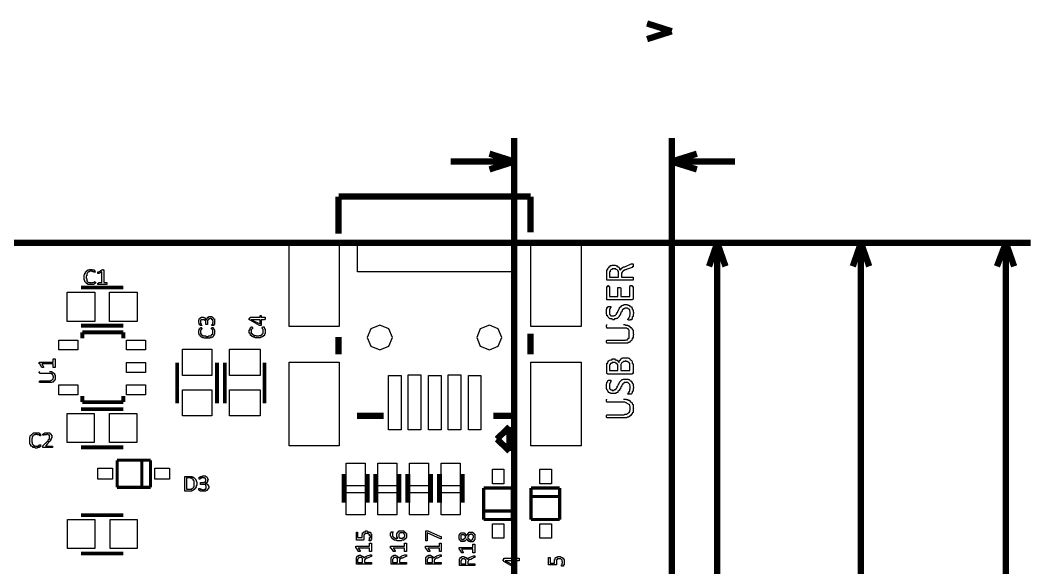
# Model space of a CAD drawing. Extents: x 0.35 to 4.98, y 3.96 to 9.44.
# Drawn here: x 2.944 to 4.979, y 8.313 to 9.412 of the extents above; entities that cross this region are included whole.
import ezdxf

# ---------------------------------------------------------------- set-up
doc = ezdxf.new("R2010")
doc.units = 0
doc.layers.get('0').update_dxf_attribs({"linetype": 'CONTINUOUS'})

msp = doc.modelspace()

# ---------------------------------------------------------------- linework, layer by layer
at = {"color": 234, "const_width": 0.01271}
for points in [[(4.20258, 9.40608), (4.25211, 9.39031)], [(4.20258, 9.37451), (4.25211, 9.39031)], [(3.9356, 8.19769), (3.9356, 9.17594)], [(3.9356, 8.25032), (3.9356, 9.17594)], [(4.25211, 8.9655), (4.25211, 9.17594)], [(3.88607, 9.14442), (3.9356, 9.12864)], [(3.88607, 9.14442), (3.9356, 9.12864)], [(4.25206, 9.12858), (4.30257, 9.14438)], [(3.80811, 9.12864), (3.9356, 9.12864)], [(3.88607, 9.11285), (3.9356, 9.12864)], [(3.88607, 9.11285), (3.9356, 9.12864)], [(4.25206, 9.12858), (4.30257, 9.11279)], [(4.25211, 9.12864), (4.37912, 9.12864)], [(4.25211, 8.9655), (4.39312, 8.9655)], [(4.25211, 8.9655), (4.97265, 8.9655)], [(4.25211, 8.9655), (4.68164, 8.9655)], [(4.3271, 8.91812), (4.34358, 8.9655)], [(4.36008, 8.91812), (4.34358, 8.9655)], [(4.34358, 8.19769), (4.34358, 8.9655)], [(4.61561, 8.91812), (4.63211, 8.9655)], [(4.64865, 8.91812), (4.63211, 8.9655)], [(4.63211, 8.15657), (4.63211, 8.9655)], [(4.90511, 8.91812), (4.92312, 8.9655)], [(4.92312, 4.3201), (4.92312, 8.9655)], [(4.93967, 8.91812), (4.92312, 8.9655)]]:
    msp.add_lwpolyline(points, dxfattribs=at)
at = {"color": 94}
for points, const_width in [([(3.58306, 8.9841), (3.58306, 9.05826)], 0.01271), ([(3.58306, 9.05826), (3.96858, 9.05826)], 0.01271), ([(3.96858, 8.98649), (3.96858, 9.05826)], 0.01271), ([(3.06603, 8.87554), (3.15104, 8.87554)], 0.00763), ([(3.06603, 8.79899), (3.15104, 8.79899)], 0.00763), ([(3.06853, 8.77365), (3.06853, 8.78558)], 0.00763), ([(3.06853, 8.78558), (3.15104, 8.78558)], 0.00763), ([(3.15104, 8.77365), (3.15104, 8.78558)], 0.00763), ([(3.58306, 8.7416), (3.58306, 8.77604)], 0.01271), ([(3.96858, 8.7416), (3.96858, 8.78321)], 0.01271), ([(3.259, 8.64307), (3.259, 8.72483)], 0.00763), ([(3.33903, 8.64307), (3.33903, 8.72483)], 0.00763), ([(3.35454, 8.64307), (3.35454, 8.72483)], 0.00763), ([(3.43451, 8.64307), (3.43451, 8.72483)], 0.00763), ([(3.06853, 8.64546), (3.06853, 8.65788)], 0.00763), ([(3.06853, 8.64546), (3.15104, 8.64546)], 0.00763), ([(3.15104, 8.64546), (3.15104, 8.65788)], 0.00763), ([(3.06603, 8.63108), (3.15104, 8.63108)], 0.00763), ([(3.62007, 8.61768), (3.67356, 8.61768)], 0.01271), ([(3.89356, 8.61768), (3.9406, 8.61768)], 0.01271), ([(3.9011, 8.57129), (3.9266, 8.59571)], 0.01271), ([(3.9266, 8.54693), (3.9266, 8.59571)], 0.01271), ([(3.9266, 8.54693), (3.9011, 8.57129)], 0.01271), ([(3.06603, 8.55458), (3.15104, 8.55458)], 0.00763), ([(3.13851, 8.52869), (3.20557, 8.52869)], 0.00635), ([(3.13851, 8.47418), (3.13851, 8.52869)], 0.00635), ([(3.18804, 8.47515), (3.18804, 8.52869)], 0.00635), ([(3.20557, 8.47418), (3.20557, 8.52869)], 0.00635), ([(3.59457, 8.44358), (3.59457, 8.50097)], 0.01017), ([(3.64057, 8.44358), (3.64057, 8.50097)], 0.01017), ([(3.65804, 8.44358), (3.65804, 8.50097)], 0.01017), ([(3.70404, 8.44358), (3.70404, 8.50097)], 0.01017), ([(3.72206, 8.44358), (3.72206, 8.50097)], 0.01017), ([(3.76758, 8.44358), (3.76758, 8.50097)], 0.01017), ([(3.78558, 8.44358), (3.78558, 8.50097)], 0.01017), ([(3.83106, 8.44358), (3.83106, 8.50097)], 0.01017), ([(3.13851, 8.47418), (3.20557, 8.47418)], 0.00635), ([(3.87457, 8.40961), (3.87457, 8.47276)], 0.00635), ([(3.87457, 8.47276), (3.93158, 8.47276)], 0.00635), ([(3.93158, 8.40961), (3.93158, 8.47276)], 0.00635), ([(3.96957, 8.40961), (3.96957, 8.47276)], 0.00635), ([(3.96957, 8.47276), (4.02707, 8.47276)], 0.00635), ([(4.02707, 8.40961), (4.02707, 8.47276)], 0.00635), ([(3.97108, 8.456), (4.02707, 8.456)], 0.00635), ([(3.87554, 8.42681), (3.93158, 8.42681)], 0.00635), ([(3.06603, 8.41824), (3.15104, 8.41824)], 0.00763), ([(3.87457, 8.40961), (3.93158, 8.40961)], 0.00635), ([(3.96957, 8.40961), (4.02707, 8.40961)], 0.00635), ([(3.06603, 8.34119), (3.15104, 8.34119)], 0.00763)]:
    msp.add_lwpolyline(points, dxfattribs=dict(at, const_width=const_width))
at = {"color": 214, "const_width": 0.01271}
for points in [[(0.94944, 8.9655), (4.25206, 8.9655)], [(4.25206, 4.3201), (4.25206, 8.9655)]]:
    msp.add_lwpolyline(points, dxfattribs=at)
at = {"color": 22}
for points in [[(3.48394, 8.9655), (3.58442, 8.9655), (3.58442, 8.79758), (3.48394, 8.79758), (3.48394, 8.9655)], [(3.62142, 8.96451), (3.93147, 8.96451), (3.93147, 8.90711), (3.62142, 8.90711), (3.62142, 8.96451)], [(3.96946, 8.9655), (4.06993, 8.9655), (4.06993, 8.79758), (3.96946, 8.79758), (3.96946, 8.9655)], [(3.03792, 8.86594), (3.09392, 8.86594), (3.09392, 8.80761), (3.03792, 8.80761), (3.03792, 8.86594)], [(3.12294, 8.86594), (3.17893, 8.86594), (3.17893, 8.80761), (3.12294, 8.80761), (3.12294, 8.86594)], [(3.02143, 8.76981), (3.0594, 8.76981), (3.0594, 8.75022), (3.02143, 8.75022), (3.02143, 8.76981)], [(3.15744, 8.76981), (3.19542, 8.76981), (3.19542, 8.75022), (3.15744, 8.75022), (3.15744, 8.76981)], [(3.26942, 8.75163), (3.32894, 8.75163), (3.32894, 8.699), (3.26942, 8.699), (3.26942, 8.75163)], [(3.36442, 8.75163), (3.42546, 8.75163), (3.42546, 8.699), (3.36442, 8.699), (3.36442, 8.75163)], [(3.15744, 8.72487), (3.19542, 8.72487), (3.19542, 8.70524), (3.15744, 8.70524), (3.15744, 8.72487)], [(3.48394, 8.72581), (3.58442, 8.72581), (3.58442, 8.55789), (3.48394, 8.55789), (3.48394, 8.72581)], [(3.96946, 8.72581), (4.06993, 8.72581), (4.06993, 8.55789), (3.96946, 8.55789), (3.96946, 8.72581)], [(3.68343, 8.699), (3.70893, 8.699), (3.70893, 8.58946), (3.68343, 8.58946), (3.68343, 8.699)], [(3.72293, 8.70047), (3.74843, 8.70047), (3.74843, 8.58946), (3.72293, 8.58946), (3.72293, 8.70047)], [(3.76346, 8.699), (3.78896, 8.699), (3.78896, 8.58946), (3.76346, 8.58946), (3.76346, 8.699)], [(3.80294, 8.70047), (3.82844, 8.70047), (3.82844, 8.58946), (3.80294, 8.58946), (3.80294, 8.70047)], [(3.84397, 8.699), (3.86897, 8.699), (3.86897, 8.58946), (3.84397, 8.58946), (3.84397, 8.699)], [(3.02143, 8.6799), (3.0594, 8.6799), (3.0594, 8.66026), (3.02143, 8.66026), (3.02143, 8.6799)], [(3.15744, 8.6799), (3.19542, 8.6799), (3.19542, 8.66026), (3.15744, 8.66026), (3.15744, 8.6799)], [(3.26942, 8.66986), (3.32894, 8.66986), (3.32894, 8.61774), (3.26942, 8.61774), (3.26942, 8.66986)], [(3.36442, 8.66986), (3.42546, 8.66986), (3.42546, 8.61774), (3.36442, 8.61774), (3.36442, 8.66986)], [(3.03792, 8.6225), (3.09244, 8.6225), (3.09244, 8.56413), (3.03792, 8.56413), (3.03792, 8.6225)], [(3.12294, 8.6225), (3.17794, 8.6225), (3.17794, 8.56413), (3.12294, 8.56413), (3.12294, 8.6225)], [(3.09993, 8.51292), (3.12944, 8.51292), (3.12944, 8.49094), (3.09993, 8.49094), (3.09993, 8.51292)], [(3.21446, 8.51292), (3.24392, 8.51292), (3.24392, 8.49094), (3.21446, 8.49094), (3.21446, 8.51292)], [(3.59842, 8.523), (3.63644, 8.523), (3.63644, 8.47754), (3.59842, 8.47754), (3.59842, 8.523)], [(3.66194, 8.523), (3.69993, 8.523), (3.69993, 8.47754), (3.66194, 8.47754), (3.66194, 8.523)], [(3.72542, 8.523), (3.76346, 8.523), (3.76346, 8.47754), (3.72542, 8.47754), (3.72542, 8.523)], [(3.78896, 8.523), (3.82747, 8.523), (3.82747, 8.47754), (3.78896, 8.47754), (3.78896, 8.523)], [(3.89199, 8.51053), (3.91493, 8.51053), (3.91493, 8.48139), (3.89199, 8.48139), (3.89199, 8.51053)], [(3.98747, 8.51053), (4.01047, 8.51053), (4.01047, 8.48139), (3.98747, 8.48139), (3.98747, 8.51053)], [(3.59842, 8.46414), (3.63644, 8.46414), (3.63644, 8.41917), (3.59842, 8.41917), (3.59842, 8.46414)], [(3.66194, 8.46414), (3.69993, 8.46414), (3.69993, 8.41917), (3.66194, 8.41917), (3.66194, 8.46414)], [(3.72542, 8.46414), (3.76346, 8.46414), (3.76346, 8.41917), (3.72542, 8.41917), (3.72542, 8.46414)], [(3.78896, 8.46414), (3.82747, 8.46414), (3.82747, 8.41917), (3.78896, 8.41917), (3.78896, 8.46414)], [(3.03896, 8.40961), (3.09392, 8.40961), (3.09392, 8.35124), (3.03896, 8.35124), (3.03896, 8.40961)], [(3.1244, 8.40961), (3.17893, 8.40961), (3.17893, 8.35124), (3.1244, 8.35124), (3.1244, 8.40961)], [(3.89199, 8.40099), (3.91493, 8.40099), (3.91493, 8.37181), (3.89199, 8.37181), (3.89199, 8.40099)], [(3.98747, 8.40099), (4.01047, 8.40099), (4.01047, 8.37181), (3.98747, 8.37181), (3.98747, 8.40099)]]:
    msp.add_lwpolyline(points, close=True, dxfattribs=at)
at = {"color": 94}
for points in [[(4.17296, 8.9229), (4.17447, 8.9229), (4.17447, 8.91715), (4.17296, 8.91715), (4.17296, 8.91575), (4.16049, 8.91189), (4.16049, 8.91092), (4.15793, 8.91092), (4.15647, 8.9095), (4.15494, 8.9095), (4.15397, 8.90853), (4.15397, 8.90711), (4.15246, 8.90711), (4.15246, 8.90614), (4.15147, 8.90474), (4.15147, 8.89611), (4.17447, 8.89611), (4.17447, 8.89035), (4.12196, 8.89035), (4.12196, 8.91092), (4.12349, 8.91189), (4.12349, 8.91476), (4.12446, 8.91476), (4.12597, 8.91575), (4.12597, 8.91715), (4.12744, 8.91715), (4.12744, 8.91812), (4.12847, 8.91812), (4.12847, 8.91954), (4.13097, 8.91954), (4.13243, 8.92051), (4.13846, 8.92051), (4.13997, 8.91954), (4.14144, 8.91954), (4.14247, 8.91812), (4.14393, 8.91812), (4.14393, 8.91715), (4.14497, 8.91715), (4.14643, 8.91575), (4.14643, 8.91476), (4.14746, 8.91476), (4.14746, 8.91189), (4.14899, 8.91092), (4.14996, 8.91189), (4.14996, 8.91331), (4.15147, 8.91331), (4.15147, 8.91476), (4.15246, 8.91476), (4.15246, 8.91575), (4.15397, 8.91575), (4.15494, 8.91715), (4.15793, 8.91715), (4.15896, 8.91812), (4.17046, 8.9229), (4.17296, 8.9229)], [(4.13596, 8.91331), (4.13243, 8.91331), (4.13243, 8.91189), (4.13097, 8.91189), (4.12993, 8.91092), (4.12847, 8.9095), (4.12847, 8.90711), (4.12744, 8.90711), (4.12744, 8.89611), (4.14497, 8.89611), (4.14497, 8.90853), (4.14393, 8.90853), (4.14393, 8.9095), (4.14247, 8.91092), (4.14144, 8.91189), (4.13997, 8.91189), (4.13997, 8.91331), (4.13596, 8.91331)], [(3.42692, 8.81956), (3.42794, 8.81956), (3.42794, 8.81625), (3.43593, 8.81625), (3.43593, 8.81239), (3.43446, 8.81099), (3.42794, 8.81099), (3.42794, 8.79899), (3.42443, 8.79899), (3.40543, 8.81), (3.40543, 8.81099), (3.40392, 8.81099), (3.40392, 8.81336), (3.40543, 8.81478), (3.40543, 8.81625), (3.42546, 8.81625), (3.42546, 8.81956), (3.42692, 8.81956)], [(3.40793, 8.81099), (3.42546, 8.80285), (3.42546, 8.81099)], [(4.15896, 8.73443), (4.16396, 8.73443), (4.16547, 8.73346), (4.16644, 8.73346), (4.16797, 8.73204), (4.16894, 8.73058), (4.17046, 8.72965), (4.17199, 8.72819), (4.17296, 8.72581), (4.17296, 8.72342), (4.17447, 8.7225), (4.17447, 8.70285), (4.17296, 8.70285), (4.17296, 8.70144), (4.12349, 8.70144), (4.12196, 8.70285), (4.12196, 8.72342), (4.12349, 8.72342), (4.12349, 8.72581), (4.12446, 8.72726), (4.12446, 8.72819), (4.12597, 8.72819), (4.12744, 8.72965), (4.12993, 8.73058), (4.13243, 8.73058), (4.13243, 8.73204), (4.13747, 8.73204), (4.13846, 8.73058), (4.14144, 8.73058), (4.14144, 8.72965), (4.14247, 8.72965), (4.14393, 8.72819), (4.14393, 8.72726), (4.14497, 8.72726), (4.14497, 8.72581), (4.14643, 8.72487), (4.14643, 8.72726), (4.14746, 8.72819), (4.14746, 8.72965), (4.14899, 8.72965), (4.14899, 8.73058), (4.14996, 8.73204), (4.15147, 8.73204), (4.15147, 8.73346), (4.15246, 8.73346), (4.15397, 8.73443), (4.15896, 8.73443)], [(4.13596, 8.72487), (4.13243, 8.72487), (4.13243, 8.72342), (4.12993, 8.72342), (4.12993, 8.7225), (4.12847, 8.7225), (4.12847, 8.72103), (4.12744, 8.72006), (4.12744, 8.7091), (4.14393, 8.7091), (4.14393, 8.72103), (4.14247, 8.72103), (4.14247, 8.7225), (4.14144, 8.7225), (4.14144, 8.72342), (4.13997, 8.72342), (4.13846, 8.72487), (4.13596, 8.72487)], [(4.15896, 8.72819), (4.15793, 8.72726), (4.15494, 8.72726), (4.15397, 8.72581), (4.15246, 8.72487), (4.15147, 8.72342), (4.14996, 8.72103), (4.14996, 8.7091), (4.16797, 8.7091), (4.16797, 8.72342), (4.16644, 8.72342), (4.16644, 8.72487), (4.16547, 8.72581), (4.16396, 8.72581), (4.16297, 8.72726), (4.16146, 8.72726), (4.15896, 8.72819)], [(3.29844, 8.48139), (3.29844, 8.479), (3.29742, 8.47754), (3.29742, 8.47418), (3.29596, 8.47418), (3.29596, 8.47179), (3.29443, 8.47179), (3.29443, 8.47038), (3.29346, 8.47038), (3.29346, 8.4694), (3.29194, 8.4694), (3.29096, 8.46799), (3.28847, 8.46799), (3.28847, 8.46653), (3.27447, 8.46653), (3.27447, 8.49621), (3.28944, 8.49621), (3.28944, 8.49474), (3.29194, 8.49474), (3.29596, 8.49094), (3.29596, 8.48996), (3.29742, 8.48856), (3.29742, 8.48617), (3.29844, 8.48519), (3.29844, 8.48139)], [(3.29346, 8.48139), (3.29346, 8.48757), (3.29194, 8.48757), (3.29194, 8.48996), (3.29096, 8.48996), (3.29096, 8.49094), (3.28944, 8.49094), (3.28847, 8.49235), (3.28592, 8.49235), (3.28444, 8.49333), (3.27794, 8.49333), (3.27794, 8.47038), (3.28847, 8.47038), (3.28847, 8.47179), (3.28944, 8.47179), (3.29096, 8.47276), (3.29194, 8.47418), (3.29194, 8.47515), (3.29346, 8.47515), (3.29346, 8.48139)], [(3.70893, 8.38667), (3.71392, 8.38667), (3.71392, 8.38519), (3.71544, 8.38519), (3.71793, 8.38281), (3.71793, 8.3814), (3.71946, 8.3814), (3.71946, 8.37326), (3.71793, 8.37181), (3.71793, 8.37088), (3.71642, 8.37088), (3.71642, 8.36942), (3.71392, 8.36942), (3.71392, 8.368), (3.71044, 8.368), (3.70893, 8.36703), (3.69993, 8.36703), (3.69993, 8.368), (3.69493, 8.368), (3.69493, 8.36942), (3.69243, 8.36942), (3.69243, 8.37088), (3.69146, 8.37088), (3.68994, 8.37181), (3.68994, 8.37326), (3.68842, 8.37418), (3.68842, 8.37565), (3.68744, 8.37663), (3.68744, 8.38281), (3.68842, 8.38281), (3.68842, 8.38519), (3.69243, 8.38519), (3.69243, 8.38428), (3.69146, 8.38428), (3.69146, 8.37565), (3.69243, 8.37565), (3.69243, 8.37418), (3.69396, 8.37418), (3.69396, 8.37326), (3.69493, 8.37326), (3.69646, 8.37181), (3.70242, 8.37181), (3.70144, 8.37181), (3.70144, 8.37418), (3.69993, 8.37418), (3.69993, 8.3814), (3.70144, 8.38281), (3.70144, 8.38428), (3.70242, 8.38428), (3.70242, 8.38519), (3.70394, 8.38519), (3.70394, 8.38667), (3.70893, 8.38667)], [(3.70893, 8.38281), (3.70643, 8.38281), (3.70546, 8.3814), (3.70394, 8.38043), (3.70394, 8.37326), (3.70546, 8.37326), (3.70546, 8.37181), (3.71294, 8.37181), (3.71294, 8.37326), (3.71392, 8.37326), (3.71544, 8.37418), (3.71544, 8.37565), (3.71642, 8.37565), (3.71642, 8.37804), (3.71544, 8.37901), (3.71544, 8.38043), (3.71392, 8.3814), (3.71294, 8.38281), (3.70893, 8.38281)], [(3.84896, 8.38428), (3.85243, 8.38428), (3.85243, 8.38281), (3.85394, 8.38281), (3.85394, 8.3814), (3.85547, 8.3814), (3.85547, 8.38043), (3.85644, 8.38043), (3.85644, 8.36942), (3.85547, 8.368), (3.85547, 8.36703), (3.85394, 8.36703), (3.85394, 8.36561), (3.85243, 8.36464), (3.84646, 8.36464), (3.84646, 8.36561), (3.84397, 8.36561), (3.84397, 8.36703), (3.84244, 8.36703), (3.84244, 8.368), (3.84147, 8.36942), (3.83996, 8.37088), (3.83996, 8.36942), (3.83746, 8.36703), (3.83594, 8.36703), (3.83594, 8.36561), (3.82844, 8.36561), (3.82844, 8.36703), (3.82747, 8.368), (3.82596, 8.368), (3.82596, 8.37088), (3.82497, 8.37088), (3.82497, 8.37804), (3.82596, 8.37804), (3.82596, 8.38043), (3.82747, 8.3814), (3.82844, 8.3814), (3.82844, 8.38281), (3.83594, 8.38281), (3.83594, 8.3814), (3.83746, 8.3814), (3.83746, 8.38043), (3.83843, 8.38043), (3.83843, 8.37901), (3.83996, 8.37804), (3.84147, 8.37804), (3.84147, 8.37901), (3.84244, 8.38043), (3.84244, 8.3814), (3.84397, 8.38281), (3.84494, 8.38281), (3.84494, 8.38428), (3.84896, 8.38428)], [(3.83247, 8.37901), (3.82997, 8.37901), (3.82997, 8.37804), (3.82844, 8.37804), (3.82844, 8.37088), (3.82997, 8.37088), (3.82997, 8.36942), (3.83496, 8.36942), (3.83496, 8.37088), (3.83594, 8.37088), (3.83594, 8.37181), (3.83746, 8.37181), (3.83746, 8.37326), (3.83843, 8.37326), (3.83843, 8.37565), (3.83746, 8.37565), (3.83746, 8.37663), (3.83594, 8.37804), (3.83496, 8.37804), (3.83496, 8.37901), (3.83247, 8.37901)], [(3.84896, 8.38043), (3.84646, 8.38043), (3.84646, 8.37901), (3.84494, 8.37901), (3.84494, 8.37804), (3.84397, 8.37804), (3.84397, 8.37565), (3.84244, 8.37565), (3.84244, 8.37181), (3.84397, 8.37181), (3.84397, 8.37088), (3.84494, 8.37088), (3.84494, 8.36942), (3.84646, 8.36942), (3.84646, 8.368), (3.84993, 8.368), (3.85146, 8.36942), (3.85243, 8.36942), (3.85243, 8.37181), (3.85394, 8.37326), (3.85394, 8.37663), (3.85243, 8.37804), (3.85243, 8.37901), (3.85146, 8.37901), (3.85146, 8.38043), (3.84896, 8.38043)], [(3.64794, 8.33882), (3.64947, 8.33882), (3.64947, 8.33544), (3.64794, 8.33544), (3.64144, 8.33165), (3.63894, 8.33165), (3.63797, 8.33068), (3.63644, 8.33068), (3.63644, 8.32926), (3.63542, 8.32829), (3.63542, 8.32303), (3.64947, 8.32303), (3.64947, 8.31967), (3.61892, 8.31967), (3.61892, 8.33306), (3.61996, 8.33404), (3.61996, 8.33544), (3.62142, 8.33544), (3.62142, 8.33643), (3.62397, 8.33643), (3.62397, 8.33783), (3.62744, 8.33783), (3.62896, 8.33643), (3.63043, 8.33643), (3.63146, 8.33544), (3.63292, 8.33544), (3.63292, 8.33404), (3.63396, 8.33306), (3.63396, 8.33165), (3.63542, 8.33306), (3.63542, 8.33404), (3.63644, 8.33404), (3.63797, 8.33544), (3.63894, 8.33544), (3.64046, 8.33643), (3.64692, 8.33882), (3.64794, 8.33882)], [(3.62646, 8.33306), (3.62397, 8.33306), (3.62397, 8.33165), (3.62244, 8.33165), (3.62244, 8.33068), (3.62142, 8.32926), (3.62142, 8.32303), (3.63146, 8.32303), (3.63146, 8.33165), (3.63043, 8.33165), (3.62896, 8.33306), (3.62646, 8.33306)], [(3.71793, 8.33882), (3.71946, 8.33882), (3.71946, 8.33544), (3.71793, 8.33544), (3.71143, 8.33165), (3.70893, 8.33165), (3.70796, 8.33068), (3.70643, 8.33068), (3.70643, 8.32926), (3.70546, 8.32829), (3.70546, 8.32303), (3.71946, 8.32303), (3.71946, 8.31967), (3.68842, 8.31967), (3.68842, 8.33306), (3.68994, 8.33404), (3.68994, 8.33544), (3.69146, 8.33544), (3.69146, 8.33643), (3.69396, 8.33643), (3.69396, 8.33783), (3.69743, 8.33783), (3.69894, 8.33643), (3.69993, 8.33643), (3.70144, 8.33544), (3.70242, 8.33544), (3.70242, 8.33404), (3.70394, 8.33306), (3.70394, 8.33165), (3.70546, 8.33306), (3.70546, 8.33404), (3.70643, 8.33404), (3.70796, 8.33544), (3.70893, 8.33544), (3.71044, 8.33643), (3.71642, 8.33882), (3.71793, 8.33882)], [(3.69646, 8.33306), (3.69396, 8.33306), (3.69396, 8.33165), (3.69243, 8.33165), (3.69243, 8.33068), (3.69146, 8.32926), (3.69146, 8.32303), (3.70144, 8.32303), (3.70144, 8.33165), (3.69993, 8.33165), (3.69894, 8.33306), (3.69646, 8.33306)], [(3.78797, 8.33882), (3.78896, 8.33882), (3.78896, 8.33544), (3.78797, 8.33544), (3.78147, 8.33165), (3.77897, 8.33165), (3.77746, 8.33068), (3.77647, 8.33068), (3.77647, 8.32926), (3.77496, 8.32829), (3.77496, 8.32303), (3.78896, 8.32303), (3.78896, 8.31967), (3.75846, 8.31967), (3.75846, 8.33306), (3.75999, 8.33404), (3.75999, 8.33544), (3.76096, 8.33544), (3.76096, 8.33643), (3.76346, 8.33643), (3.76346, 8.33783), (3.76747, 8.33783), (3.76893, 8.33643), (3.76997, 8.33643), (3.77143, 8.33544), (3.77246, 8.33544), (3.77246, 8.33404), (3.77399, 8.33306), (3.77399, 8.33165), (3.77496, 8.33306), (3.77496, 8.33404), (3.77647, 8.33404), (3.77746, 8.33544), (3.77897, 8.33544), (3.78043, 8.33643), (3.78646, 8.33882), (3.78797, 8.33882)], [(3.76644, 8.33306), (3.76346, 8.33306), (3.76346, 8.33165), (3.76247, 8.33165), (3.76247, 8.33068), (3.76096, 8.32926), (3.76096, 8.32303), (3.77143, 8.32303), (3.77143, 8.33165), (3.76997, 8.33165), (3.76893, 8.33306), (3.76644, 8.33306)], [(3.85547, 8.33643), (3.85644, 8.33643), (3.85644, 8.33306), (3.85547, 8.33306), (3.84896, 8.32926), (3.84646, 8.32926), (3.84494, 8.32829), (3.84397, 8.32829), (3.84397, 8.32687), (3.84244, 8.32542), (3.84244, 8.32064), (3.85644, 8.32064), (3.85644, 8.31728), (3.82596, 8.31728), (3.82596, 8.33068), (3.82747, 8.33165), (3.82747, 8.33306), (3.82844, 8.33306), (3.82844, 8.33404), (3.83094, 8.33404), (3.83094, 8.33544), (3.83496, 8.33544), (3.83594, 8.33404), (3.83746, 8.33404), (3.83843, 8.33306), (3.83996, 8.33306), (3.83996, 8.33165), (3.84147, 8.33068), (3.84147, 8.32926), (3.84244, 8.33068), (3.84244, 8.33165), (3.84397, 8.33165), (3.84494, 8.33306), (3.84646, 8.33306), (3.84744, 8.33404), (3.85394, 8.33643), (3.85547, 8.33643)], [(3.83344, 8.33068), (3.83094, 8.33068), (3.83094, 8.32926), (3.82997, 8.32926), (3.82997, 8.32829), (3.82844, 8.32687), (3.82844, 8.32064), (3.83843, 8.32064), (3.83843, 8.32926), (3.83746, 8.32926), (3.83594, 8.33068), (3.83344, 8.33068)], [(3.93647, 8.33544), (3.93793, 8.33544), (3.93793, 8.33165), (3.94547, 8.33165), (3.94547, 8.32687), (3.93793, 8.32687), (3.93793, 8.31347), (3.93544, 8.31347), (3.93397, 8.31489), (3.91493, 8.32542), (3.91493, 8.32687), (3.91347, 8.32687), (3.91347, 8.32926), (3.91493, 8.32926), (3.91493, 8.33165), (3.93544, 8.33165), (3.93544, 8.33544), (3.93647, 8.33544)], [(3.91749, 8.32687), (3.93544, 8.31728), (3.93544, 8.32687)]]:
    msp.add_lwpolyline(points, close=True, dxfattribs=at)
for points in [[(3.09494, 8.88558), (3.09494, 8.88417), (3.09392, 8.88417), (3.09392, 8.88271), (3.09142, 8.88271), (3.09142, 8.88172), (3.07992, 8.88172), (3.07992, 8.88271), (3.07742, 8.88271), (3.07742, 8.88417), (3.07596, 8.88417), (3.07596, 8.88558), (3.07493, 8.88558), (3.07493, 8.88656), (3.0734, 8.88797), (3.0734, 8.89035), (3.07243, 8.89035), (3.07243, 8.90136), (3.0734, 8.90235), (3.0734, 8.90474), (3.07493, 8.90474), (3.07493, 8.90711), (3.07596, 8.90711), (3.07596, 8.90853), (3.07742, 8.90853), (3.07742, 8.9095), (3.07992, 8.9095), (3.07992, 8.91092), (3.08242, 8.91092), (3.08344, 8.91189), (3.0874, 8.91189), (3.08892, 8.91092), (3.09244, 8.91092), (3.09244, 8.9095), (3.09392, 8.9095), (3.09392, 8.90711), (3.09494, 8.90711), (3.09392, 8.90614), (3.09142, 8.90614), (3.09142, 8.90711), (3.08892, 8.90711), (3.08892, 8.90853), (3.08344, 8.90853), (3.08242, 8.90711), (3.08094, 8.90711), (3.07844, 8.90474), (3.07844, 8.90375), (3.07742, 8.90235), (3.07742, 8.89899), (3.07596, 8.89899), (3.07596, 8.89372), (3.07742, 8.89274), (3.07742, 8.88894), (3.07844, 8.88894), (3.07844, 8.88797), (3.07992, 8.88656), (3.08094, 8.88656), (3.08094, 8.88558), (3.0849, 8.88558), (3.08643, 8.88417), (3.0874, 8.88558), (3.08996, 8.88558), (3.09142, 8.88656), (3.09244, 8.88656), (3.09392, 8.88797), (3.09392, 8.88656), (3.09494, 8.88656), (3.09494, 8.88558)], [(3.11794, 8.88271), (3.11794, 8.88178), (3.09993, 8.88178), (3.09993, 8.88417), (3.10146, 8.88417), (3.10146, 8.88558), (3.10792, 8.88558), (3.10792, 8.90711), (3.10146, 8.90375), (3.09993, 8.90375), (3.09993, 8.90711), (3.10146, 8.90711), (3.10792, 8.91092), (3.10894, 8.91092), (3.10894, 8.91189), (3.1104, 8.91189), (3.1104, 8.91092), (3.11143, 8.91092), (3.11143, 8.88558), (3.11794, 8.88558), (3.11794, 8.88271)], [(4.17199, 8.87933), (4.17296, 8.87933), (4.17296, 8.87793), (4.17447, 8.87793), (4.17447, 8.85254), (4.17296, 8.85113), (4.12196, 8.85113), (4.12196, 8.87793), (4.12349, 8.87793), (4.12349, 8.87933), (4.12446, 8.87933), (4.12597, 8.87793), (4.12744, 8.87793), (4.12744, 8.85736), (4.14393, 8.85736), (4.14393, 8.87554), (4.14899, 8.87554), (4.14899, 8.87457), (4.14996, 8.87457), (4.14996, 8.85736), (4.16797, 8.85736), (4.16797, 8.87793), (4.16894, 8.87793), (4.16894, 8.87933), (4.17199, 8.87933)], [(4.15896, 8.84158), (4.16297, 8.84158), (4.16396, 8.84017), (4.16644, 8.84017), (4.16644, 8.83919), (4.16797, 8.83919), (4.16797, 8.83772), (4.16894, 8.83772), (4.17046, 8.83681), (4.17199, 8.83681), (4.17199, 8.83442), (4.17296, 8.83442), (4.17296, 8.83203), (4.17447, 8.83057), (4.17447, 8.82676), (4.17546, 8.82579), (4.17546, 8.8234), (4.17447, 8.822), (4.17447, 8.81717), (4.17296, 8.81625), (4.17296, 8.81336), (4.17199, 8.81239), (4.17199, 8.81099), (4.16894, 8.81099), (4.16894, 8.81), (4.16547, 8.81), (4.16547, 8.81099), (4.16396, 8.81099), (4.16396, 8.81239), (4.16547, 8.81239), (4.16547, 8.81336), (4.16644, 8.81478), (4.16644, 8.81625), (4.16797, 8.81717), (4.16797, 8.81956), (4.16894, 8.82101), (4.16894, 8.82676), (4.16797, 8.82818), (4.16797, 8.83057), (4.16644, 8.83203), (4.16547, 8.83203), (4.16547, 8.83296), (4.16396, 8.83296), (4.16297, 8.83442), (4.15793, 8.83442), (4.15647, 8.83296), (4.15494, 8.83296), (4.15397, 8.83203), (4.15397, 8.83057), (4.15246, 8.83057), (4.15246, 8.82818), (4.15147, 8.82676), (4.15147, 8.82579), (4.14996, 8.82579), (4.14996, 8.82437), (4.14899, 8.8234), (4.14899, 8.822), (4.14746, 8.81956), (4.14746, 8.81862), (4.14643, 8.81862), (4.14643, 8.81717), (4.14497, 8.81625), (4.14393, 8.81478), (4.14247, 8.81336), (4.14144, 8.81336), (4.13997, 8.81239), (4.13747, 8.81239), (4.13596, 8.81099), (4.13346, 8.81099), (4.13243, 8.81239), (4.12847, 8.81239), (4.12744, 8.81336), (4.12597, 8.81478), (4.12446, 8.81625), (4.12349, 8.81717), (4.12349, 8.81862), (4.12196, 8.81862), (4.12196, 8.82101), (4.12093, 8.822), (4.12093, 8.83203), (4.12196, 8.83203), (4.12196, 8.83535), (4.12349, 8.83535), (4.12349, 8.83681), (4.12446, 8.83772), (4.12993, 8.83772), (4.12993, 8.83535), (4.12847, 8.83442), (4.12847, 8.83296), (4.12744, 8.83203), (4.12744, 8.822), (4.12847, 8.82101), (4.12847, 8.81956), (4.12993, 8.81956), (4.13097, 8.81862), (4.13596, 8.81862), (4.13747, 8.81956), (4.13846, 8.81956), (4.13997, 8.82101), (4.14144, 8.822), (4.14144, 8.8234), (4.14247, 8.82437), (4.14247, 8.82579), (4.14393, 8.82579), (4.14393, 8.82818), (4.14497, 8.82964), (4.14497, 8.83057), (4.14643, 8.83203), (4.14643, 8.83296), (4.14746, 8.83442), (4.14746, 8.83535), (4.14996, 8.83772), (4.15147, 8.83772), (4.15147, 8.83919), (4.15246, 8.83919), (4.15397, 8.84017), (4.15494, 8.84017), (4.15647, 8.84158), (4.15896, 8.84158)], [(3.32493, 8.81717), (3.32894, 8.81717), (3.32894, 8.81625), (3.33046, 8.81625), (3.33143, 8.81478), (3.33143, 8.81336), (3.33296, 8.81336), (3.33296, 8.81239), (3.33393, 8.81239), (3.33393, 8.80137), (3.33296, 8.80137), (3.33296, 8.79899), (3.32894, 8.79899), (3.32894, 8.80137), (3.33046, 8.80137), (3.33046, 8.80524), (3.33143, 8.80524), (3.33143, 8.80761), (3.33046, 8.80854), (3.33046, 8.81099), (3.32894, 8.81099), (3.32894, 8.81239), (3.32644, 8.81239), (3.32644, 8.81336), (3.32493, 8.81336), (3.32394, 8.81239), (3.32243, 8.81239), (3.32146, 8.81099), (3.32146, 8.81), (3.31993, 8.81), (3.31993, 8.80137), (3.31646, 8.80137), (3.31646, 8.80854), (3.31494, 8.80854), (3.31494, 8.81), (3.31396, 8.81), (3.31396, 8.81099), (3.30746, 8.81099), (3.30746, 8.81), (3.30593, 8.81), (3.30593, 8.80376), (3.30746, 8.80285), (3.30746, 8.80137), (3.30843, 8.79997), (3.30843, 8.79899), (3.30496, 8.79899), (3.30496, 8.80137), (3.30344, 8.80137), (3.30344, 8.80376), (3.30246, 8.80524), (3.30246, 8.81), (3.30344, 8.81099), (3.30344, 8.81239), (3.30496, 8.81336), (3.30496, 8.81478), (3.30746, 8.81478), (3.30746, 8.81625), (3.31244, 8.81625), (3.31244, 8.81478), (3.31494, 8.81478), (3.31494, 8.81336), (3.31646, 8.81336), (3.31646, 8.81239), (3.31743, 8.81239), (3.31743, 8.81), (3.31743, 8.81239), (3.31896, 8.81239), (3.31896, 8.81336), (3.31993, 8.81478), (3.31993, 8.81625), (3.32243, 8.81625), (3.32243, 8.81717), (3.32493, 8.81717)], [(3.33046, 8.79519), (3.33143, 8.79519), (3.33143, 8.79422), (3.33296, 8.79281), (3.33296, 8.79183), (3.33393, 8.79042), (3.33393, 8.78179), (3.33296, 8.78082), (3.33296, 8.77843), (3.33143, 8.77843), (3.33143, 8.77701), (3.33046, 8.77701), (3.33046, 8.77604), (3.32894, 8.77604), (3.32796, 8.77463), (3.32493, 8.77463), (3.32394, 8.77365), (3.31396, 8.77365), (3.31244, 8.77463), (3.30994, 8.77463), (3.30994, 8.77604), (3.30746, 8.77604), (3.30746, 8.77701), (3.30593, 8.77701), (3.30593, 8.77843), (3.30496, 8.77843), (3.30496, 8.7794), (3.30344, 8.78082), (3.30344, 8.78321), (3.30246, 8.78321), (3.30246, 8.78944), (3.30344, 8.78944), (3.30344, 8.79281), (3.30496, 8.79281), (3.30496, 8.79422), (3.30593, 8.79422), (3.30593, 8.79519), (3.30746, 8.79519), (3.30843, 8.79422), (3.30843, 8.79183), (3.30746, 8.79183), (3.30746, 8.79042), (3.30593, 8.78944), (3.30593, 8.78321), (3.30746, 8.78321), (3.30746, 8.78082), (3.30843, 8.78082), (3.30994, 8.7794), (3.31093, 8.7794), (3.31093, 8.77843), (3.31646, 8.77843), (3.31646, 8.77701), (3.32146, 8.77701), (3.32243, 8.77843), (3.32644, 8.77843), (3.32644, 8.7794), (3.32796, 8.7794), (3.32796, 8.78082), (3.32894, 8.78082), (3.32894, 8.78179), (3.33046, 8.78179), (3.33046, 8.79042), (3.32894, 8.79183), (3.32894, 8.79281), (3.32796, 8.79281), (3.32796, 8.79422), (3.32894, 8.79519), (3.33046, 8.79519)], [(3.43197, 8.7966), (3.43343, 8.7966), (3.43343, 8.79519), (3.43446, 8.79422), (3.43446, 8.79275), (3.43593, 8.79183), (3.43593, 8.78321), (3.43446, 8.78179), (3.43446, 8.7794), (3.43343, 8.7794), (3.43343, 8.77843), (3.43197, 8.77843), (3.43197, 8.77701), (3.43044, 8.77701), (3.42942, 8.77604), (3.42692, 8.77604), (3.42546, 8.77463), (3.41542, 8.77463), (3.41396, 8.77604), (3.41146, 8.77604), (3.41146, 8.77701), (3.40896, 8.77701), (3.40896, 8.77843), (3.40793, 8.77843), (3.40793, 8.7794), (3.40647, 8.7794), (3.40647, 8.78082), (3.40543, 8.78179), (3.40543, 8.78418), (3.40392, 8.78418), (3.40392, 8.79036), (3.40543, 8.79036), (3.40543, 8.79422), (3.40647, 8.79422), (3.40647, 8.79519), (3.40793, 8.79519), (3.40793, 8.7966), (3.40896, 8.7966), (3.41043, 8.79519), (3.41043, 8.79275), (3.40896, 8.79275), (3.40896, 8.79183), (3.40793, 8.79036), (3.40793, 8.78418), (3.40896, 8.78418), (3.40896, 8.78179), (3.41043, 8.78179), (3.41146, 8.78082), (3.41292, 8.78082), (3.41292, 8.7794), (3.41797, 8.7794), (3.41797, 8.77843), (3.42296, 8.77843), (3.42443, 8.7794), (3.42794, 8.7794), (3.42794, 8.78082), (3.42942, 8.78082), (3.42942, 8.78179), (3.43044, 8.78179), (3.43044, 8.78321), (3.43197, 8.78321), (3.43197, 8.79183), (3.43044, 8.79275), (3.43044, 8.79422), (3.42942, 8.79422), (3.42942, 8.79519), (3.43044, 8.7966), (3.43197, 8.7966)], [(4.15494, 8.80137), (4.15793, 8.80137), (4.15896, 8.79997), (4.16297, 8.79997), (4.16396, 8.79899), (4.16547, 8.79899), (4.16644, 8.79753), (4.16797, 8.79753), (4.16894, 8.7966), (4.16894, 8.79514), (4.17046, 8.79514), (4.17199, 8.79422), (4.17199, 8.79275), (4.17296, 8.79183), (4.17447, 8.78944), (4.17447, 8.78321), (4.17546, 8.78179), (4.17546, 8.78082), (4.17447, 8.78082), (4.17447, 8.77365), (4.17296, 8.77365), (4.17296, 8.77219), (4.17199, 8.77078), (4.17199, 8.76981), (4.17046, 8.76839), (4.16894, 8.76742), (4.16797, 8.76742), (4.16797, 8.766), (4.16644, 8.76503), (4.16396, 8.76503), (4.16396, 8.76361), (4.12196, 8.76361), (4.12196, 8.76503), (4.12093, 8.76503), (4.12093, 8.76839), (4.12196, 8.76839), (4.12196, 8.76981), (4.15896, 8.76981), (4.16049, 8.77078), (4.16297, 8.77078), (4.16396, 8.77219), (4.16547, 8.77365), (4.16644, 8.77365), (4.16644, 8.77458), (4.16644, 8.78944), (4.16547, 8.79183), (4.16396, 8.79183), (4.16396, 8.79275), (4.16297, 8.79275), (4.16146, 8.79422), (4.12196, 8.79422), (4.12196, 8.79514), (4.12093, 8.7966), (4.12093, 8.79899), (4.12196, 8.79997), (4.12196, 8.80137)], [(3.01243, 8.73204), (3.01394, 8.73204), (3.01394, 8.71479), (3.00993, 8.71479), (3.00993, 8.72244), (2.98693, 8.72244), (2.99094, 8.71625), (2.99094, 8.71479), (2.98693, 8.71479), (2.98346, 8.72244), (2.98193, 8.72244), (2.98193, 8.72483), (2.98346, 8.72581), (3.00993, 8.72581), (3.00993, 8.73204), (3.01243, 8.73204)], [(3.00244, 8.70665), (3.00743, 8.70665), (3.00743, 8.70524), (3.00993, 8.70524), (3.00993, 8.70426), (3.01144, 8.70426), (3.01144, 8.70285), (3.01243, 8.70285), (3.01243, 8.70047), (3.01394, 8.70047), (3.01394, 8.69086), (3.01243, 8.68946), (3.01243, 8.68804), (3.01144, 8.68804), (3.01144, 8.68707), (3.00993, 8.68707), (3.00993, 8.68565), (3.00743, 8.68565), (3.00743, 8.68468), (2.98346, 8.68468), (2.98346, 8.68565), (2.98193, 8.68565), (2.98193, 8.68707), (2.98346, 8.68707), (2.98346, 8.68804), (3.00493, 8.68804), (3.00592, 8.68946), (3.00743, 8.68946), (3.0084, 8.69086), (3.00993, 8.69183), (3.00993, 8.69422), (3.01144, 8.69569), (3.00993, 8.69661), (3.00993, 8.699), (3.0084, 8.70047), (3.0084, 8.70139), (3.00743, 8.70139), (3.00592, 8.70285), (2.98346, 8.70285), (2.98346, 8.70426), (2.98193, 8.70426), (2.98193, 8.70524), (2.98346, 8.70665)], [(4.15896, 8.69183), (4.16396, 8.69183), (4.16547, 8.69086), (4.16644, 8.69086), (4.16797, 8.68946), (4.16894, 8.68799), (4.17046, 8.68799), (4.17046, 8.68707), (4.17199, 8.68707), (4.17199, 8.6856), (4.17296, 8.68468), (4.17296, 8.68321), (4.17447, 8.68229), (4.17447, 8.67751), (4.17546, 8.67606), (4.17546, 8.67367), (4.17447, 8.67367), (4.17447, 8.66743), (4.17296, 8.6665), (4.17296, 8.66411), (4.17199, 8.66411), (4.17199, 8.66265), (4.17046, 8.66124), (4.16396, 8.66124), (4.16396, 8.66265), (4.16547, 8.66265), (4.16547, 8.66504), (4.16644, 8.66504), (4.16644, 8.66743), (4.16797, 8.66743), (4.16797, 8.67128), (4.16894, 8.67128), (4.16894, 8.67751), (4.16797, 8.6799), (4.16797, 8.68083), (4.16644, 8.68229), (4.16547, 8.68321), (4.16396, 8.68468), (4.15647, 8.68468), (4.15647, 8.68321), (4.15494, 8.68321), (4.15397, 8.68229), (4.15397, 8.68083), (4.15246, 8.68083), (4.15246, 8.6799), (4.15147, 8.67751), (4.15147, 8.67606), (4.14996, 8.67606), (4.14996, 8.67464), (4.14899, 8.67367), (4.14899, 8.67225), (4.14746, 8.67128), (4.14746, 8.66889), (4.14643, 8.66889), (4.14393, 8.6665), (4.14393, 8.66504), (4.14247, 8.66504), (4.14144, 8.66411), (4.13997, 8.66411), (4.13997, 8.66265), (4.12993, 8.66265), (4.12847, 8.66411), (4.12744, 8.66411), (4.12597, 8.66504), (4.12446, 8.6665), (4.12446, 8.66743), (4.12349, 8.66743), (4.12349, 8.66889), (4.12196, 8.66986), (4.12196, 8.67225), (4.12093, 8.67225), (4.12093, 8.68229), (4.12196, 8.68321), (4.12196, 8.6856), (4.12349, 8.68707), (4.12349, 8.68799), (4.12446, 8.68799), (4.12446, 8.68946), (4.12993, 8.68946), (4.12993, 8.6856), (4.12847, 8.6856), (4.12847, 8.68321), (4.12744, 8.68229), (4.12744, 8.67225), (4.12847, 8.67225), (4.12847, 8.67128), (4.12993, 8.66986), (4.13243, 8.66986), (4.13243, 8.66889), (4.13499, 8.66889), (4.13596, 8.66986), (4.13846, 8.66986), (4.13846, 8.67128), (4.13997, 8.67128), (4.14144, 8.67225), (4.14144, 8.67367), (4.14247, 8.67464), (4.14247, 8.67751), (4.14393, 8.67751), (4.14393, 8.67844), (4.14497, 8.68083), (4.14497, 8.68229), (4.14643, 8.68229), (4.14643, 8.68321), (4.14746, 8.68468), (4.14746, 8.6856), (4.15147, 8.68946), (4.15246, 8.69086), (4.15397, 8.69086), (4.15494, 8.69183), (4.15896, 8.69183)], [(4.15494, 8.65164), (4.16049, 8.65164), (4.16146, 8.65072), (4.16396, 8.65072), (4.16396, 8.64925), (4.16644, 8.64925), (4.16797, 8.64833), (4.16894, 8.64686), (4.17046, 8.64546), (4.17199, 8.64447), (4.17296, 8.64307), (4.17296, 8.64208), (4.17447, 8.64068), (4.17447, 8.63346), (4.17546, 8.63206), (4.17447, 8.63108), (4.17447, 8.62489), (4.17296, 8.62392), (4.17296, 8.6225), (4.17046, 8.62011), (4.17046, 8.61865), (4.16894, 8.61865), (4.16894, 8.61774), (4.16797, 8.61774), (4.16797, 8.61626), (4.16644, 8.61626), (4.16547, 8.61529), (4.16297, 8.61529), (4.16146, 8.61387), (4.12196, 8.61387), (4.12196, 8.61529), (4.12093, 8.61529), (4.12093, 8.61865), (4.12196, 8.61865), (4.12196, 8.62011), (4.15647, 8.62011), (4.15793, 8.62153), (4.16146, 8.62153), (4.16297, 8.6225), (4.16396, 8.6225), (4.16547, 8.62392), (4.16644, 8.62489), (4.16797, 8.62631), (4.16797, 8.62869), (4.16894, 8.62967), (4.16894, 8.63585), (4.16797, 8.63829), (4.16797, 8.63971), (4.16644, 8.64068), (4.15793, 8.64546), (4.12196, 8.64546), (4.12196, 8.64686), (4.12093, 8.64686), (4.12093, 8.65072), (4.12196, 8.65072), (4.12196, 8.65164)], [(2.98443, 8.55789), (2.98443, 8.5555), (2.98346, 8.5555), (2.98193, 8.55453), (2.97792, 8.55453), (2.97792, 8.55311), (2.97444, 8.55311), (2.97293, 8.55453), (2.96946, 8.55453), (2.96946, 8.5555), (2.96793, 8.5555), (2.9669, 8.55697), (2.96544, 8.55697), (2.96544, 8.55935), (2.96392, 8.55935), (2.96392, 8.56028), (2.96294, 8.56174), (2.96294, 8.57514), (2.96392, 8.57514), (2.96392, 8.57753), (2.96544, 8.57894), (2.9669, 8.57992), (2.9669, 8.58132), (2.96793, 8.58132), (2.96946, 8.58231), (2.97043, 8.58371), (2.98193, 8.58371), (2.98193, 8.58231), (2.98346, 8.58231), (2.98443, 8.58132), (2.98443, 8.57753), (2.98346, 8.57753), (2.98346, 8.57894), (2.98193, 8.57894), (2.98193, 8.57992), (2.97792, 8.57992), (2.97792, 8.58132), (2.97444, 8.58132), (2.97444, 8.57992), (2.97194, 8.57992), (2.97194, 8.57894), (2.97043, 8.57894), (2.96946, 8.57753), (2.96946, 8.57607), (2.96793, 8.57607), (2.96793, 8.57275), (2.9669, 8.57275), (2.9669, 8.56413), (2.96793, 8.56413), (2.96793, 8.56174), (2.96946, 8.56028), (2.96946, 8.55935), (2.97043, 8.55935), (2.97043, 8.55789), (2.97293, 8.55789), (2.97444, 8.55697), (2.97792, 8.55697), (2.97944, 8.55789), (2.98193, 8.55789), (2.98193, 8.55935), (2.98443, 8.55935), (2.98443, 8.56028), (2.98443, 8.55789)], [(3.0084, 8.5555), (3.0084, 8.55453), (2.98942, 8.55453), (2.98942, 8.55789), (2.99593, 8.56413), (2.99744, 8.56413), (2.99744, 8.56554), (2.99994, 8.56793), (2.99994, 8.5689), (3.00092, 8.5689), (3.00092, 8.57036), (3.00244, 8.57129), (3.00244, 8.57514), (3.00342, 8.57607), (3.00244, 8.57607), (3.00244, 8.57894), (3.00092, 8.57894), (3.00092, 8.57992), (2.99994, 8.57992), (2.99843, 8.58132), (2.99744, 8.58132), (2.99593, 8.57992), (2.99192, 8.57992), (2.99192, 8.57894), (2.98942, 8.57894), (2.98942, 8.58132), (2.99094, 8.58132), (2.99094, 8.58231), (2.99192, 8.58231), (2.99343, 8.58371), (3.00342, 8.58371), (3.00342, 8.58231), (3.00493, 8.58231), (3.00493, 8.58132), (3.00592, 8.58132), (3.00592, 8.57894), (3.00743, 8.57894), (3.00743, 8.57275), (3.00592, 8.57275), (3.00592, 8.57036), (3.00493, 8.57036), (3.00493, 8.56793), (3.00342, 8.56793), (3.00342, 8.56651), (3.00244, 8.56651), (3.00244, 8.56554), (3.00092, 8.56554), (3.00092, 8.56413), (2.99994, 8.56272), (2.99843, 8.56174), (2.99442, 8.55697), (3.0084, 8.55697), (3.0084, 8.5555)], [(3.32243, 8.47515), (3.32243, 8.47276), (3.32146, 8.47179), (3.32146, 8.47038), (3.31993, 8.47038), (3.31993, 8.4694), (3.31896, 8.4694), (3.31896, 8.46799), (3.31743, 8.46799), (3.31646, 8.46653), (3.30496, 8.46653), (3.30496, 8.46799), (3.30344, 8.46799), (3.30344, 8.4694), (3.30246, 8.4694), (3.30246, 8.47179), (3.30496, 8.47179), (3.30496, 8.47038), (3.30843, 8.47038), (3.30843, 8.4694), (3.31396, 8.4694), (3.31396, 8.47038), (3.31646, 8.47038), (3.31646, 8.47179), (3.31743, 8.47179), (3.31743, 8.47754), (3.31646, 8.47754), (3.31646, 8.479), (3.31494, 8.479), (3.31494, 8.47993), (3.30593, 8.47993), (3.30593, 8.48378), (3.31396, 8.48378), (3.31396, 8.48519), (3.31494, 8.48519), (3.31494, 8.48617), (3.31646, 8.48617), (3.31646, 8.49094), (3.31494, 8.49235), (3.31396, 8.49235), (3.31396, 8.49333), (3.30843, 8.49333), (3.30843, 8.49235), (3.30593, 8.49235), (3.30496, 8.49094), (3.30344, 8.49094), (3.30344, 8.49474), (3.30593, 8.49474), (3.30593, 8.49621), (3.30994, 8.49621), (3.30994, 8.49713), (3.31494, 8.49713), (3.31646, 8.49621), (3.31743, 8.49621), (3.31896, 8.49474), (3.31993, 8.49333), (3.31993, 8.49094), (3.32146, 8.48996), (3.32146, 8.48856), (3.31993, 8.48856), (3.31993, 8.48519), (3.31896, 8.48519), (3.31896, 8.48378), (3.31743, 8.48281), (3.31494, 8.48281), (3.31646, 8.48281), (3.31646, 8.48139), (3.31896, 8.48139), (3.31896, 8.47993), (3.31993, 8.47993), (3.32146, 8.479), (3.32146, 8.47754), (3.32243, 8.47656), (3.32243, 8.47515)], [(3.63894, 8.38667), (3.64046, 8.38667), (3.64144, 8.38519), (3.64442, 8.38519), (3.64442, 8.38428), (3.64692, 8.38428), (3.64692, 8.38281), (3.64794, 8.38281), (3.64794, 8.38043), (3.64947, 8.38043), (3.64947, 8.36942), (3.64794, 8.36942), (3.64794, 8.36703), (3.64442, 8.36703), (3.64442, 8.368), (3.64546, 8.36942), (3.64546, 8.37326), (3.64692, 8.37326), (3.64692, 8.37663), (3.64546, 8.37663), (3.64546, 8.37901), (3.64442, 8.38043), (3.64296, 8.38043), (3.64296, 8.3814), (3.63644, 8.3814), (3.63542, 8.38043), (3.63542, 8.37901), (3.63396, 8.37901), (3.63396, 8.36942), (3.63292, 8.36942), (3.63292, 8.368), (3.61892, 8.368), (3.61892, 8.38428), (3.62142, 8.38428), (3.62142, 8.37326), (3.63043, 8.37326), (3.63043, 8.37901), (3.63146, 8.38043), (3.63146, 8.38281), (3.63292, 8.38281), (3.63292, 8.38428), (3.63396, 8.38428), (3.63396, 8.38519), (3.63644, 8.38519), (3.63797, 8.38667), (3.63894, 8.38667)], [(3.75999, 8.38667), (3.76247, 8.38667), (3.78797, 8.37565), (3.78896, 8.37565), (3.78896, 8.37088), (3.78797, 8.37088), (3.76096, 8.38281), (3.76096, 8.36703), (3.75846, 8.36703), (3.75846, 8.38667), (3.75999, 8.38667)], [(3.64794, 8.36225), (3.64947, 8.36225), (3.64947, 8.34506), (3.64546, 8.34506), (3.64546, 8.35221), (3.62244, 8.35221), (3.62646, 8.34646), (3.62646, 8.34506), (3.62244, 8.34506), (3.62244, 8.34646), (3.61892, 8.35221), (3.61746, 8.35221), (3.61746, 8.35601), (3.64546, 8.35601), (3.64546, 8.36225), (3.64794, 8.36225)], [(3.71793, 8.36225), (3.71946, 8.36225), (3.71946, 8.34506), (3.71544, 8.34506), (3.71544, 8.35221), (3.69243, 8.35221), (3.69646, 8.34646), (3.69646, 8.34506), (3.69243, 8.34506), (3.69243, 8.34646), (3.68842, 8.35221), (3.68744, 8.35221), (3.68744, 8.35601), (3.71544, 8.35601), (3.71544, 8.36225), (3.71793, 8.36225)], [(3.78797, 8.36225), (3.78896, 8.36225), (3.78896, 8.34506), (3.78549, 8.34506), (3.78549, 8.35221), (3.76247, 8.35221), (3.76644, 8.34646), (3.76644, 8.34506), (3.76247, 8.34506), (3.76247, 8.34646), (3.75846, 8.35221), (3.75743, 8.35221), (3.75743, 8.35601), (3.78549, 8.35601), (3.78549, 8.36225), (3.78797, 8.36225)], [(3.85547, 8.35986), (3.85644, 8.35986), (3.85644, 8.34261), (3.85243, 8.34261), (3.85243, 8.34983), (3.82997, 8.34983), (3.83344, 8.34407), (3.83344, 8.34261), (3.82997, 8.34261), (3.82997, 8.34407), (3.82596, 8.34983), (3.82497, 8.34983), (3.82497, 8.35363), (3.85243, 8.35363), (3.85243, 8.35986), (3.85547, 8.35986)], [(4.02544, 8.33544), (4.02794, 8.33544), (4.02946, 8.33404), (4.03043, 8.33404), (4.03196, 8.33306), (4.03293, 8.33306), (4.03293, 8.33165), (4.03444, 8.33165), (4.03444, 8.33068), (4.03597, 8.32926), (4.03597, 8.31825), (4.03444, 8.31825), (4.03444, 8.31586), (4.03043, 8.31586), (4.03043, 8.31825), (4.03196, 8.31825), (4.03196, 8.3221), (4.03293, 8.3221), (4.03293, 8.32542), (4.03196, 8.32542), (4.03196, 8.32829), (4.03043, 8.32926), (4.02946, 8.33068), (4.02294, 8.33068), (4.02197, 8.32926), (4.02197, 8.32829), (4.02046, 8.32829), (4.02046, 8.31825), (4.00493, 8.31825), (4.00493, 8.33306), (4.00797, 8.33306), (4.00797, 8.3221), (4.01644, 8.3221), (4.01644, 8.32926), (4.01796, 8.32926), (4.01796, 8.33165), (4.01893, 8.33165), (4.01893, 8.33306), (4.02046, 8.33306), (4.02046, 8.33404), (4.02294, 8.33404), (4.02294, 8.33544), (4.02544, 8.33544)]]:
    msp.add_lwpolyline(points, dxfattribs=at)
at = {"color": 146}
for points in [[(3.69146, 8.77507), (3.68392, 8.79275), (3.66596, 8.79997), (3.64794, 8.79275), (3.64046, 8.77507), (3.64794, 8.75765), (3.66596, 8.75022), (3.68392, 8.75765), (3.69146, 8.77507)], [(3.91097, 8.77507), (3.90369, 8.79275), (3.88596, 8.79997), (3.86774, 8.79275), (3.86046, 8.77507), (3.86774, 8.75765), (3.88596, 8.75022), (3.90369, 8.75765), (3.91097, 8.77507)]]:
    msp.add_lwpolyline(points, dxfattribs=at)
at = {"color": 22, "const_width": 0.04956}
for points in [[(3.66607, 8.77604), (3.66607, 8.77604)], [(3.88607, 8.77604), (3.88607, 8.77604)]]:
    msp.add_lwpolyline(points, dxfattribs=at)

doc.saveas('drawing.dxf')
